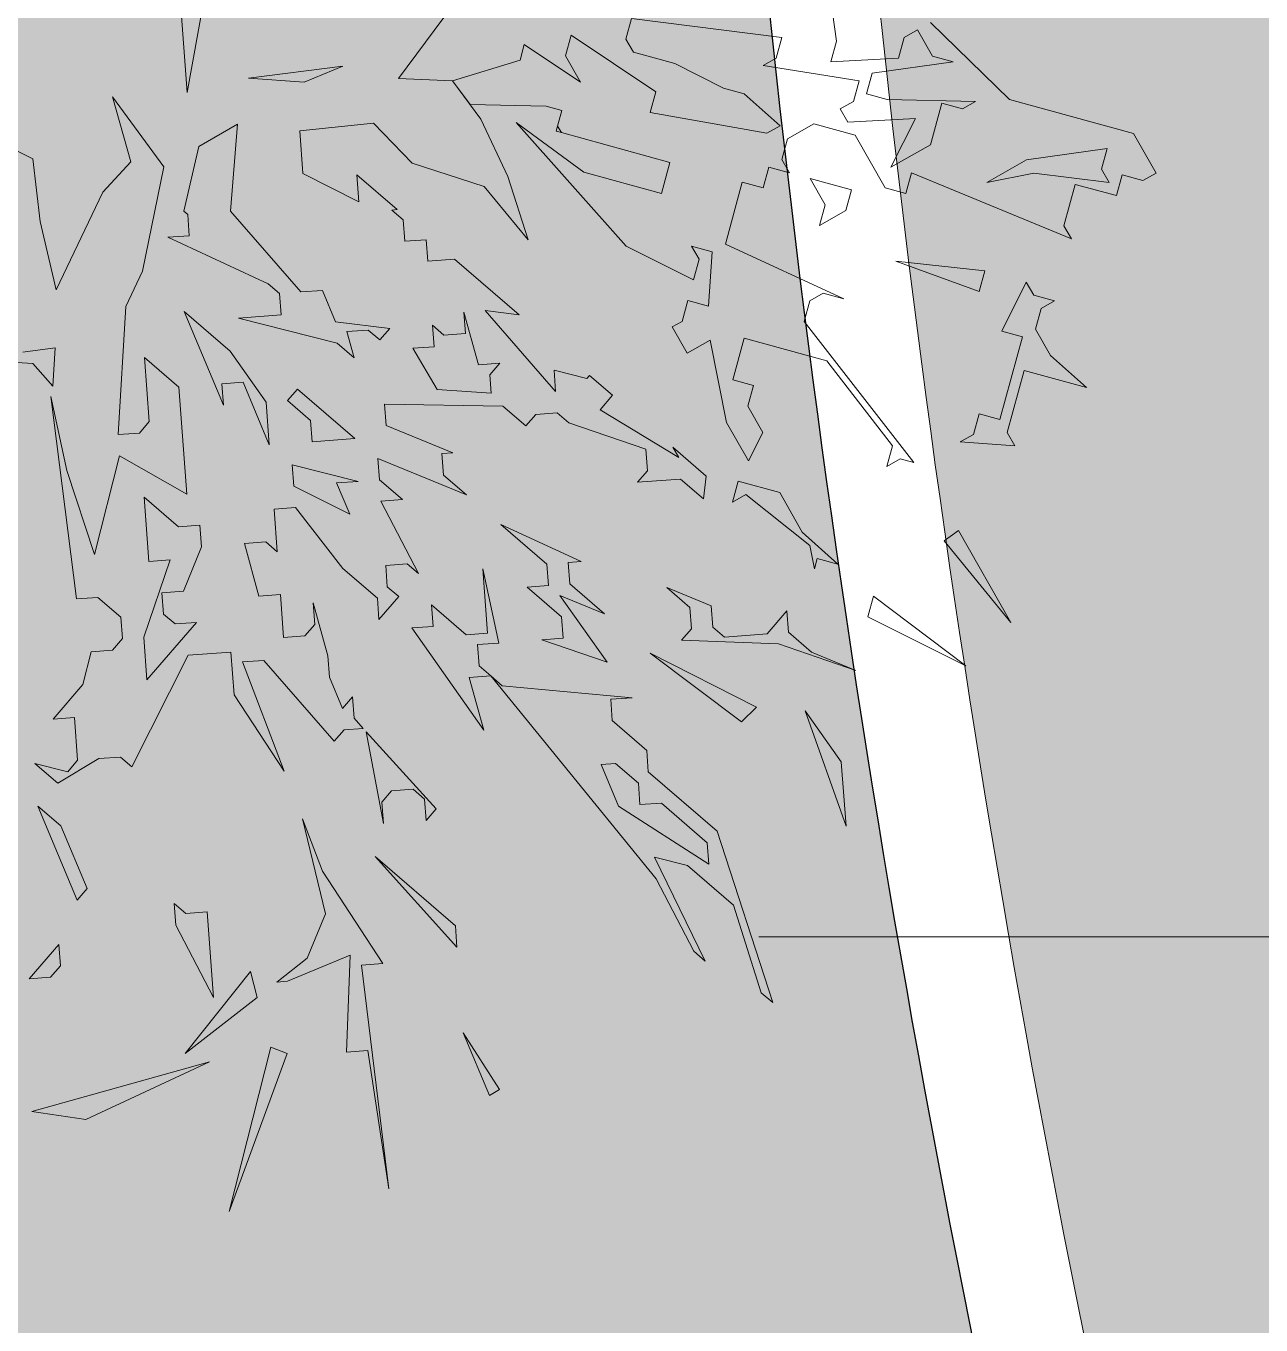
# Model space of a CAD drawing. Header units: millimetres. Extents: x -38151500 to -27467627, y -20617104 to -20349562.
# Drawn here: x -32392762 to -32391864, y -20500282 to -20499338 of the extents above; entities that cross this region are included whole.
import ezdxf
from ezdxf.xclip import XClip

# ---------------------------------------------------------------- set-up
doc = ezdxf.new("R2010")
doc.units = ezdxf.units.MM
doc.header["$MEASUREMENT"] = 0
doc.header["$XCLIPFRAME"] = 0
doc.layers.add('!!! ПОДОСНОВА', color=7, linetype='Continuous')
for name, color, linetype, lineweight in [('Новый_ГП_БК_08.20_Ном._пера__5', 5, 'Continuous', 30), ('Новый_ГП_Благоустройство штриховка_Ном._пера__246', 246, 'Continuous', 13), ('Новый_ГП_озеленение_газон_Ном._пера__74', 74, 'Continuous', 20), ('Чертеж_1_Новый_Новофедоровское_снт 28_07$0$SETKA_Ном._пера__253', 252, 'Continuous', 18)]:
    doc.layers.add(name, color=color, linetype=linetype, lineweight=lineweight)
doc.layers.add('Новый_ГП_озеленение_кустарники_Ном._пера__10', color=7, linetype='Continuous', lineweight=5, true_color=0x616d3a)
doc.layers.add('Новый_ГП_Тротуар_Дорожки_Ном._пера__24', color=7, linetype='Continuous', lineweight=20, true_color=0x4f1400)

# ---------------------------------------------------------------- blocks, each defined once
blk = doc.blocks.new('Чертеж_5_1', base_point=(5709271.23, 0))
at = {"layer": 'Чертеж_1_Новый_Новофедоровское_снт 28_07$0$SETKA_Ном._пера__253', "color": 252, "lineweight": 18, "flags": 128}
blk.add_lwpolyline([(-32392228.77, -20500000), (-32389228.77, -20500000)], dxfattribs=at)

msp = doc.modelspace()

# ---------------------------------------------------------------- hatches: boundary and pattern name
at = {"layer": 'Новый_ГП_Благоустройство штриховка_Ном._пера__246', "linetype": 'Continuous', "lineweight": 13}
h = msp.add_hatch(dxfattribs=at)
h.set_pattern_fill('Гравий_0005', color=246, style=0, pattern_type=2)
h.set_pattern_definition([(0, (5709271.23, 43.3), (173.2051, 300), [0, -25, 50, -271.4102]), (0, (5709271.23, -43.3), (173.2051, 300), [0, -25, 50, -271.4102]), (60, (5709271.23, 3e-09), (-173.2050711, 300.0000167), [50, -296.4102]), (60, (5709371.23, 3e-09), (-173.2050711, 300.0000167), [0, -296.4102, 50, 0, 0, 0]), (120, (5709271.23, 3e-09), (-346.4101711, 1.67e-05), [0, -296.4102, 50, 0, 0, 0]), (120, (5709371.23, 3e-09), (-346.4101711, 1.67e-05), [50, -296.4102])])
h.paths.add_polyline_path([(-32386045.03, -20491721.05), (-32386951.75, -20491154.4, 0.006807), (-32386854.78, -20491982.72, -0.306213), (-32387696.71, -20493067.27, 0.004114), (-32389797.65, -20493818.08, 0.266605), (-32392163.03, -20497442.37, 0.078014), (-32391928.89, -20500578.76, 0.172309), (-32386801.29, -20507904.97, 0.348905), (-32380840.64, -20507074.29, -0.258531), (-32376447.91, -20505095.61, 0.013654), (-32373936.39, -20505139.94, 0.314484), (-32369183.16, -20502258.84), (-32369950.33, -20501779.39), (-32369952.07, -20501920.58, -0.321801), (-32373908.31, -20504299.62, -0.013771), (-32376394.98, -20504257.14, 0.25527), (-32381480.77, -20506528.05, -0.343244), (-32386344.31, -20507199.11, -0.171203), (-32391114.77, -20500371.13, -0.077854), (-32391324.95, -20497500.11, -0.2637), (-32389458.61, -20494588.46, -0.004003), (-32387426.97, -20493862.81, 0.317528), (-32386012.55, -20491944, -0.006569)])
at = {"layer": 'Новый_ГП_озеленение_газон_Ном._пера__74', "linetype": 'Continuous', "lineweight": 20}
h = msp.add_hatch(dxfattribs=at)
h.set_pattern_fill('AR_SAND_0005', color=74, style=0, pattern_type=2)
h.set_pattern_definition([(37.5, (5709271.23, 0), (-24.0004694, 734.119856), [0, -579.12, 0, -647.7, 0, -619.125]), (7.5, (5709271.2, 0), (674.284925, 1075.23765), [0, -312.42, 0, -521.97, 0, -200.025]), (327.5, (5708802.6, 0), (1186.488555, 2.155777), [0, -190.5, 0, -685.8, 0, -895.35]), (317.5, (5708802.6, 0), (1145.334679, 334.393985), [0, -95.25, 0, -449.58, 0, -514.35])])
h.paths.add_polyline_path([(-32399843.27, -20499759.47), (-32400546.81, -20500886.58), (-32376306.25, -20516314.19), (-32376128.16, -20516022.78), (-32367023.74, -20503608.39), (-32369114.56, -20502301.71, -0.318245), (-32373938.91, -20505219.97, -0.013645), (-32376453.02, -20505175.46, 0.258872), (-32380779.38, -20507125.97, -0.349376), (-32386844.9, -20507972.13, -0.172405), (-32392006.42, -20500598.54, -0.078029), (-32392242.85, -20497436.84, -0.266839), (-32389829.69, -20493744.62, -0.004124), (-32387722.3, -20492991.46, 0.304529), (-32386935.14, -20491985.23, -0.008248), (-32387037.3, -20491100.93), (-32389717.06, -20489426.28), (-32395713.89, -20499021.83), (-32394834.76, -20499571.23), (-32396318.37, -20501945.51)])

# ---------------------------------------------------------------- linework, layer by layer
at = {"layer": 'Новый_ГП_БК_08.20_Ном._пера__5', "color": 5, "lineweight": 30}
msp.add_lwpolyline([(-32370031.46, -20501902.59, -0.321002), (-32373905.45, -20504219.58, -0.013783), (-32376390.01, -20504177.28, 0.254985), (-32381541.43, -20506475.67, -0.342622), (-32386300.89, -20507131.79, -0.171087), (-32391037.23, -20500351.37, -0.077838), (-32391245.13, -20497505.57, -0.26337), (-32389426.03, -20494661.72, -0.003992), (-32387401.2, -20493938.54, 0.318333), (-32385932.43, -20491938.77, -0.00907), (-32385953.71, -20491778.12), (-32387037.3, -20491100.93, 0.008248), (-32386935.14, -20491985.23, -0.304529), (-32387722.3, -20492991.46, 0.004124), (-32389829.69, -20493744.62, 0.266839), (-32392242.85, -20497436.84, 0.078029), (-32392006.42, -20500598.54, 0.172405), (-32386844.9, -20507972.13, 0.349376), (-32380779.39, -20507125.97, -0.258872), (-32376453.02, -20505175.46, 0.013645), (-32373938.91, -20505219.97, 0.318245), (-32369114.56, -20502301.71), (-32370025.16, -20501732.63)], format="xyb", close=True, dxfattribs=at)
at = {"layer": 'Новый_ГП_озеленение_газон_Ном._пера__74', "color": 74, "lineweight": 20}
msp.add_lwpolyline([(-32396318.37, -20501945.51), (-32399843.27, -20499759.47), (-32400546.81, -20500886.58), (-32376306.25, -20516314.19), (-32376128.16, -20516022.78), (-32367023.74, -20503608.39), (-32369114.56, -20502301.71, -0.318245), (-32373938.91, -20505219.97, -0.013645), (-32376453.02, -20505175.46, 0.258872), (-32380779.38, -20507125.97, -0.349376), (-32386844.9, -20507972.13, -0.172405), (-32392006.42, -20500598.54, -0.078029), (-32392242.85, -20497436.84, -0.266839), (-32389829.69, -20493744.62, -0.004124), (-32387722.3, -20492991.46, 0.304529), (-32386935.14, -20491985.23, -0.008248), (-32387037.3, -20491100.93), (-32389717.06, -20489426.28), (-32395713.89, -20499021.83), (-32394834.76, -20499571.23)], format="xyb", close=True, dxfattribs=at)
at = {"layer": 'Новый_ГП_озеленение_кустарники_Ном._пера__10', "color": 77, "lineweight": 5, "true_color": 0x616d3a}
for p, q in [((-32392172.3, -20499348.8), (-32392180.46, -20499289.97)), ((-32392644.64, -20499386.12), (-32392649.94, -20499313.3)), ((-32392632.69, -20499320.41), (-32392644.64, -20499386.12)), ((-32392451.5, -20499323.23), (-32392490.83, -20499375.91)), ((-32392325.52, -20499347.3), (-32392321.4, -20499332.26)), ((-32392321.4, -20499332.26), (-32392211.97, -20499346.03)), ((-32392103.89, -20499335.18), (-32392046.48, -20499391.31)), ((-32392369.31, -20499359.58), (-32392365.19, -20499344.53)), ((-32392365.19, -20499344.53), (-32392303.66, -20499385.62)), ((-32392320.06, -20499356.88), (-32392325.52, -20499347.3)), ((-32392211.97, -20499346.03), (-32392216.09, -20499361.07)), ((-32392176.42, -20499363.84), (-32392172.3, -20499348.8)), ((-32392123.05, -20499346.1), (-32392127.17, -20499361.15)), ((-32392113.47, -20499340.64), (-32392123.05, -20499346.1)), ((-32392102.54, -20499359.8), (-32392113.47, -20499340.64)), ((-32392402.49, -20499362.63), (-32392399.4, -20499351.34)), ((-32392399.4, -20499351.34), (-32392358.38, -20499378.74)), ((-32392289.97, -20499365.12), (-32392320.06, -20499356.88)), ((-32392599.92, -20499375.82), (-32392531.42, -20499366.99)), ((-32392531.42, -20499366.99), (-32392559.38, -20499378.64)), ((-32392451.52, -20499377.69), (-32392402.49, -20499362.63)), ((-32392358.38, -20499378.74), (-32392369.31, -20499359.58)), ((-32392254.41, -20499382.93), (-32392289.97, -20499365.12)), ((-32392216.09, -20499361.07), (-32392225.67, -20499366.54)), ((-32392225.67, -20499366.54), (-32392155.91, -20499377.54)), ((-32392127.17, -20499361.15), (-32392176.42, -20499363.84)), ((-32392146.33, -20499372.08), (-32392087.5, -20499363.92)), ((-32392087.5, -20499363.92), (-32392102.54, -20499359.8)), ((-32392559.38, -20499378.64), (-32392599.92, -20499375.82)), ((-32392490.83, -20499375.91), (-32392451.52, -20499377.69)), ((-32392438.74, -20499394.87), (-32392451.52, -20499377.69)), ((-32392451.52, -20499377.69), (-32392430.9, -20499405.41)), ((-32392155.91, -20499377.54), (-32392160.03, -20499392.59)), ((-32392150.45, -20499387.12), (-32392146.33, -20499372.08)), ((-32392303.66, -20499385.62), (-32392307.78, -20499400.67)), ((-32392239.37, -20499387.05), (-32392254.41, -20499382.93)), ((-32392213.39, -20499410.33), (-32392239.37, -20499387.05)), ((-32392135.4, -20499391.24), (-32392150.45, -20499387.12)), ((-32392661.45, -20499440.12), (-32392698.89, -20499389.17)), ((-32392698.89, -20499389.17), (-32392685.65, -20499436.58)), ((-32392383.36, -20499396.16), (-32392438.74, -20499394.87)), ((-32392372.08, -20499399.25), (-32392383.36, -20499396.16)), ((-32392160.03, -20499392.59), (-32392169.61, -20499398.05)), ((-32392071.1, -20499392.66), (-32392135.4, -20499391.24)), ((-32392103.96, -20499424.1), (-32392095.73, -20499394.01)), ((-32392095.73, -20499394.01), (-32392080.68, -20499398.13)), ((-32392080.68, -20499398.13), (-32392071.1, -20499392.66)), ((-32392046.48, -20499391.31), (-32391956.21, -20499416.02)), ((-32392430.9, -20499405.41), (-32392411.26, -20499447.15)), ((-32392375.17, -20499410.53), (-32392372.08, -20499399.25)), ((-32392307.78, -20499400.67), (-32392222.98, -20499415.79)), ((-32392169.61, -20499398.05), (-32392164.14, -20499407.63)), ((-32392164.14, -20499407.63), (-32392114.89, -20499404.94)), ((-32392114.89, -20499404.94), (-32392132.71, -20499440.49)), ((-32392756.86, -20499434.45), (-32392794.07, -20499415.91)), ((-32392607.93, -20499409.09), (-32392636.1, -20499425.42)), ((-32392613.06, -20499472.44), (-32392607.93, -20499409.09)), ((-32392509.05, -20499408.45), (-32392562.65, -20499413.96)), ((-32392562.65, -20499413.96), (-32392560.34, -20499445.07)), ((-32392481.02, -20499437.62), (-32392509.05, -20499408.45)), ((-32392325.31, -20499497.96), (-32392405.29, -20499408.07)), ((-32392405.29, -20499408.07), (-32392356.04, -20499444.06)), ((-32392376.2, -20499414.29), (-32392375.17, -20499410.53)), ((-32392372.43, -20499415.32), (-32392376.2, -20499414.29)), ((-32392372.43, -20499415.32), (-32392375.17, -20499410.53)), ((-32392375.17, -20499410.53), (-32392372.43, -20499415.32)), ((-32392293.45, -20499436.94), (-32392372.43, -20499415.32)), ((-32392222.98, -20499415.79), (-32392213.39, -20499410.33)), ((-32392188.77, -20499408.98), (-32392207.93, -20499419.91)), ((-32392158.68, -20499417.21), (-32392188.77, -20499408.98)), ((-32391956.21, -20499416.02), (-32391939.82, -20499444.76)), ((-32392636.1, -20499425.42), (-32392646.96, -20499472.34)), ((-32392207.93, -20499419.91), (-32392212.05, -20499434.95)), ((-32392136.82, -20499455.54), (-32392158.68, -20499417.21)), ((-32392132.71, -20499440.49), (-32392103.96, -20499424.1)), ((-32392751.56, -20499479.89), (-32392756.86, -20499434.45)), ((-32391975.37, -20499426.94), (-32392034.2, -20499435.1)), ((-32391979.49, -20499441.99), (-32391975.37, -20499426.94)), ((-32392685.65, -20499436.58), (-32392705.96, -20499458.64)), ((-32392676.99, -20499516.03), (-32392661.45, -20499440.12)), ((-32392428.67, -20499454.4), (-32392481.02, -20499437.62)), ((-32392356.04, -20499444.06), (-32392299.62, -20499459.5)), ((-32392299.62, -20499459.5), (-32392293.45, -20499436.94)), ((-32392221.63, -20499440.42), (-32392225.75, -20499455.46)), ((-32392206.58, -20499444.53), (-32392221.63, -20499440.42)), ((-32392212.05, -20499434.95), (-32392206.58, -20499444.53)), ((-32392034.2, -20499435.1), (-32392062.94, -20499451.49)), ((-32391974.02, -20499451.57), (-32391979.49, -20499441.99)), ((-32392560.34, -20499445.07), (-32392519.73, -20499465.53)), ((-32392519.73, -20499465.53), (-32392521.17, -20499446.08)), ((-32392521.17, -20499446.08), (-32392491.93, -20499471.29)), ((-32392411.26, -20499447.15), (-32392396.62, -20499493.24)), ((-32392240.79, -20499451.34), (-32392253.14, -20499496.48)), ((-32392225.75, -20499455.46), (-32392240.79, -20499451.34)), ((-32392180.61, -20499467.81), (-32392191.54, -20499448.65)), ((-32392191.54, -20499448.65), (-32392161.45, -20499456.88)), ((-32392117.66, -20499444.61), (-32392121.78, -20499459.65)), ((-32392001.42, -20499492.59), (-32392117.66, -20499444.61)), ((-32392062.94, -20499451.49), (-32392028.74, -20499444.68)), ((-32392028.74, -20499444.68), (-32391974.02, -20499451.57)), ((-32391998.65, -20499452.92), (-32392006.88, -20499483.01)), ((-32391968.56, -20499461.15), (-32391998.65, -20499452.92)), ((-32391964.44, -20499446.11), (-32391968.56, -20499461.15)), ((-32391949.4, -20499450.22), (-32391964.44, -20499446.11)), ((-32391939.82, -20499444.76), (-32391949.4, -20499450.22)), ((-32392705.96, -20499458.64), (-32392739.98, -20499529.52)), ((-32392396.62, -20499493.24), (-32392428.67, -20499454.4)), ((-32392161.45, -20499456.88), (-32392165.57, -20499471.93)), ((-32392121.78, -20499459.65), (-32392136.82, -20499455.54)), ((-32392646.96, -20499472.34), (-32392644.17, -20499474.74)), ((-32392561.79, -20499531.2), (-32392613.06, -20499472.44)), ((-32392491.93, -20499471.29), (-32392495.82, -20499471.58)), ((-32392495.82, -20499471.58), (-32392487.47, -20499478.78)), ((-32392184.73, -20499482.86), (-32392180.61, -20499467.81)), ((-32392165.57, -20499471.93), (-32392184.73, -20499482.86)), ((-32392739.98, -20499529.52), (-32392751.56, -20499479.89)), ((-32392644.17, -20499474.74), (-32392643.02, -20499490.29)), ((-32392487.47, -20499478.78), (-32392486.32, -20499494.34)), ((-32392643.02, -20499490.29), (-32392658.58, -20499491.45)), ((-32392658.58, -20499491.45), (-32392585.7, -20499525.15)), ((-32392006.88, -20499483.01), (-32392001.42, -20499492.59)), ((-32392486.32, -20499494.34), (-32392470.76, -20499493.19)), ((-32392470.76, -20499493.19), (-32392469.61, -20499508.74)), ((-32392276.42, -20499522.45), (-32392325.31, -20499497.96)), ((-32392262.72, -20499501.94), (-32392277.77, -20499497.83)), ((-32392277.77, -20499497.83), (-32392272.3, -20499507.41)), ((-32392253.14, -20499496.48), (-32392166.99, -20499536.23)), ((-32392469.61, -20499508.74), (-32392450.16, -20499507.3)), ((-32392450.16, -20499507.3), (-32392403.18, -20499547.82)), ((-32392272.3, -20499507.41), (-32392276.42, -20499522.45)), ((-32392265.49, -20499541.61), (-32392262.72, -20499501.94)), ((-32392068.48, -20499530.84), (-32392129.19, -20499508.83)), ((-32392129.19, -20499508.83), (-32392064.37, -20499515.79)), ((-32392689.08, -20499541.67), (-32392676.99, -20499516.03)), ((-32392064.37, -20499515.79), (-32392068.48, -20499530.84)), ((-32392585.7, -20499525.15), (-32392577.35, -20499532.36)), ((-32392052.09, -20499559.58), (-32392034.28, -20499524.03)), ((-32392034.28, -20499524.03), (-32392028.81, -20499533.61)), ((-32392577.35, -20499532.36), (-32392576.2, -20499547.91)), ((-32392546.24, -20499530.05), (-32392561.79, -20499531.2)), ((-32392536.73, -20499552.81), (-32392546.24, -20499530.05)), ((-32392284.65, -20499552.54), (-32392280.54, -20499537.5)), ((-32392280.54, -20499537.5), (-32392265.49, -20499541.61)), ((-32392191.61, -20499537.57), (-32392195.73, -20499552.62)), ((-32392182.03, -20499532.11), (-32392191.61, -20499537.57)), ((-32392166.99, -20499536.23), (-32392182.03, -20499532.11)), ((-32392028.81, -20499533.61), (-32392013.77, -20499537.72)), ((-32392013.77, -20499537.72), (-32392023.35, -20499543.19)), ((-32392694.88, -20499634.9), (-32392689.08, -20499541.67)), ((-32392613.36, -20499574.12), (-32392646.77, -20499545.31)), ((-32392646.77, -20499545.31), (-32392618.26, -20499613.59)), ((-32392576.2, -20499547.91), (-32392607.31, -20499550.21)), ((-32392432.74, -20499584.22), (-32392443.4, -20499545.9)), ((-32392443.4, -20499545.9), (-32392442.25, -20499561.46)), ((-32392403.18, -20499547.82), (-32392427.84, -20499544.75)), ((-32392427.84, -20499544.75), (-32392376.57, -20499603.52)), ((-32392023.35, -20499543.19), (-32392027.47, -20499558.23)), ((-32392607.31, -20499550.21), (-32392535.58, -20499568.37)), ((-32392497.27, -20499557.71), (-32392536.73, -20499552.81)), ((-32392504.47, -20499566.06), (-32392497.27, -20499557.71)), ((-32392457.8, -20499562.61), (-32392466.16, -20499555.41)), ((-32392466.16, -20499555.41), (-32392465, -20499570.96)), ((-32392291.84, -20499556.64), (-32392284.65, -20499552.54)), ((-32392280.91, -20499575.8), (-32392291.84, -20499556.64)), ((-32392195.73, -20499552.62), (-32392116.01, -20499655.29)), ((-32392528.38, -20499560.01), (-32392512.82, -20499558.86)), ((-32392523.05, -20499579.17), (-32392528.38, -20499560.01)), ((-32392512.82, -20499558.86), (-32392504.47, -20499566.06)), ((-32392442.25, -20499561.46), (-32392457.8, -20499562.61)), ((-32392264.14, -20499566.24), (-32392280.91, -20499575.8)), ((-32392252.22, -20499626.1), (-32392264.14, -20499566.24)), ((-32392239.52, -20499564.89), (-32392247.75, -20499594.98)), ((-32392179.34, -20499581.36), (-32392239.52, -20499564.89)), ((-32392053.51, -20499623.88), (-32392037.05, -20499563.7)), ((-32392037.05, -20499563.7), (-32392052.09, -20499559.58)), ((-32392027.47, -20499558.23), (-32392016.54, -20499577.39)), ((-32392764.2, -20499575.03), (-32392740.57, -20499571.73)), ((-32392740.57, -20499571.73), (-32392742.22, -20499599.76)), ((-32392587.15, -20499611.28), (-32392613.36, -20499574.12)), ((-32392535.58, -20499568.37), (-32392523.05, -20499579.17)), ((-32392465, -20499570.96), (-32392480.56, -20499572.12)), ((-32392480.56, -20499572.12), (-32392462.7, -20499602.08)), ((-32392756.88, -20499583.27), (-32392772.45, -20499582.35)), ((-32392742.22, -20499599.76), (-32392756.88, -20499583.27)), ((-32392650.52, -20499600.33), (-32392675.58, -20499578.73)), ((-32392675.58, -20499578.73), (-32392672.13, -20499625.39)), ((-32392417.19, -20499583.07), (-32392432.74, -20499584.22)), ((-32392424.39, -20499591.42), (-32392417.19, -20499583.07)), ((-32392131.51, -20499642.96), (-32392179.34, -20499581.36)), ((-32392016.54, -20499577.39), (-32391990.56, -20499600.67)), ((-32392423.4, -20499604.75), (-32392424.39, -20499591.42)), ((-32392376.57, -20499603.52), (-32392377.72, -20499587.97)), ((-32392377.72, -20499587.97), (-32392353.81, -20499594.02)), ((-32392353.81, -20499594.02), (-32392352.01, -20499591.93)), ((-32392352.01, -20499591.93), (-32392335.31, -20499606.33)), ((-32392247.75, -20499594.98), (-32392232.71, -20499599.1)), ((-32392035.7, -20499588.32), (-32392048.05, -20499633.46)), ((-32391990.56, -20499600.67), (-32392035.7, -20499588.32)), ((-32392644.76, -20499678.11), (-32392650.52, -20499600.33)), ((-32392619.41, -20499598.03), (-32392603.85, -20499596.88)), ((-32392618.26, -20499613.59), (-32392619.41, -20499598.03)), ((-32392603.85, -20499596.88), (-32392584.84, -20499642.4)), ((-32392564.39, -20499601.78), (-32392571.59, -20499610.13)), ((-32392522.62, -20499637.79), (-32392564.39, -20499601.78)), ((-32392462.7, -20499602.08), (-32392423.4, -20499604.75)), ((-32392232.71, -20499599.1), (-32392236.82, -20499614.14)), ((-32392725.14, -20499754.44), (-32392743.85, -20499607.24)), ((-32392743.85, -20499607.24), (-32392732.05, -20499661.11)), ((-32392584.84, -20499642.4), (-32392587.15, -20499611.28)), ((-32392571.59, -20499610.13), (-32392554.88, -20499624.54)), ((-32392414.88, -20499614.18), (-32392501.01, -20499612.73)), ((-32392501.01, -20499612.73), (-32392499.86, -20499628.29)), ((-32392398.18, -20499628.58), (-32392414.88, -20499614.18)), ((-32392335.31, -20499606.33), (-32392344.31, -20499616.77)), ((-32392236.82, -20499614.14), (-32392225.9, -20499633.31)), ((-32392390.97, -20499620.23), (-32392398.18, -20499628.58)), ((-32392375.42, -20499619.08), (-32392390.97, -20499620.23)), ((-32392367.07, -20499626.28), (-32392375.42, -20499619.08)), ((-32392344.31, -20499616.77), (-32392286.99, -20499651.63)), ((-32392072.68, -20499634.8), (-32392068.56, -20499619.76)), ((-32392068.56, -20499619.76), (-32392053.51, -20499623.88)), ((-32392672.13, -20499625.39), (-32392679.33, -20499633.75)), ((-32392554.88, -20499624.54), (-32392553.73, -20499640.09)), ((-32392499.86, -20499628.29), (-32392451.47, -20499648.17)), ((-32392310.89, -20499645.58), (-32392367.07, -20499626.28)), ((-32392236.29, -20499654.05), (-32392252.22, -20499626.1)), ((-32392225.9, -20499633.31), (-32392236.29, -20499654.05)), ((-32392679.33, -20499633.75), (-32392694.88, -20499634.9)), ((-32392553.73, -20499640.09), (-32392522.62, -20499637.79)), ((-32392082.26, -20499640.27), (-32392072.68, -20499634.8)), ((-32392042.59, -20499643.04), (-32392082.26, -20499640.27)), ((-32392048.05, -20499633.46), (-32392042.59, -20499643.04)), ((-32392711.89, -20499722.18), (-32392693.73, -20499650.45)), ((-32392693.73, -20499650.45), (-32392644.76, -20499678.11)), ((-32392441.39, -20499678.7), (-32392505.91, -20499652.2)), ((-32392505.91, -20499652.2), (-32392504.76, -20499667.75)), ((-32392451.47, -20499648.17), (-32392459.25, -20499648.74)), ((-32392459.25, -20499648.74), (-32392458.1, -20499664.3)), ((-32392309.74, -20499661.14), (-32392310.89, -20499645.58)), ((-32392286.99, -20499651.63), (-32392291.45, -20499644.14)), ((-32392291.45, -20499644.14), (-32392267.09, -20499665.15)), ((-32392135.63, -20499658.01), (-32392131.51, -20499642.96)), ((-32392732.05, -20499661.11), (-32392711.89, -20499722.18)), ((-32392520.32, -20499668.9), (-32392568.14, -20499656.8)), ((-32392568.14, -20499656.8), (-32392566.99, -20499672.36)), ((-32392316.95, -20499669.49), (-32392309.74, -20499661.14)), ((-32392126.04, -20499652.54), (-32392135.63, -20499658.01)), ((-32392116.01, -20499655.29), (-32392126.04, -20499652.54)), ((-32392535.87, -20499670.05), (-32392520.32, -20499668.9)), ((-32392526.37, -20499692.81), (-32392535.87, -20499670.05)), ((-32392504.76, -20499667.75), (-32392488.06, -20499682.16)), ((-32392458.1, -20499664.3), (-32392441.39, -20499678.7)), ((-32392285.83, -20499667.19), (-32392316.95, -20499669.49)), ((-32392269.13, -20499681.59), (-32392285.83, -20499667.19)), ((-32392267.09, -20499665.15), (-32392269.13, -20499681.59)), ((-32392247.83, -20499683.91), (-32392243.71, -20499668.86)), ((-32392243.71, -20499668.86), (-32392213.62, -20499677.09)), ((-32392675.87, -20499680.41), (-32392672.42, -20499727.08)), ((-32392650.81, -20499702.02), (-32392675.87, -20499680.41)), ((-32392566.99, -20499672.36), (-32392526.37, -20499692.81)), ((-32392238.25, -20499678.44), (-32392247.83, -20499683.91)), ((-32392191.76, -20499715.42), (-32392238.25, -20499678.44)), ((-32392213.62, -20499677.09), (-32392197.23, -20499705.84)), ((-32392565.83, -20499687.91), (-32392581.39, -20499689.06)), ((-32392581.39, -20499689.06), (-32392579.09, -20499720.17)), ((-32392531.27, -20499732.28), (-32392565.83, -20499687.91)), ((-32392488.06, -20499682.16), (-32392503.61, -20499683.31)), ((-32392503.61, -20499683.31), (-32392476.25, -20499736.02)), ((-32392635.26, -20499700.87), (-32392650.81, -20499702.02)), ((-32392634.11, -20499716.43), (-32392635.26, -20499700.87)), ((-32392382.92, -20499729.12), (-32392416.33, -20499700.31)), ((-32392416.33, -20499700.31), (-32392358.03, -20499727.28)), ((-32392197.23, -20499705.84), (-32392171.26, -20499729.12)), ((-32392094.07, -20499712.1), (-32392083.68, -20499704.57)), ((-32392083.68, -20499704.57), (-32392045.43, -20499771.63)), ((-32392647.36, -20499748.69), (-32392634.11, -20499716.43)), ((-32392587.44, -20499712.97), (-32392603, -20499714.12)), ((-32392603, -20499714.12), (-32392592.34, -20499752.44)), ((-32392579.09, -20499720.17), (-32392587.44, -20499712.97)), ((-32392188.36, -20499732.52), (-32392191.76, -20499715.42)), ((-32392045.43, -20499771.63), (-32392094.07, -20499712.1)), ((-32392656.87, -20499725.93), (-32392676.17, -20499782.1)), ((-32392672.42, -20499727.08), (-32392656.87, -20499725.93)), ((-32392358.03, -20499727.28), (-32392367.36, -20499727.97)), ((-32392186.3, -20499725), (-32392188.36, -20499732.52)), ((-32392171.26, -20499729.12), (-32392186.3, -20499725)), ((-32392506.21, -20499753.88), (-32392531.27, -20499732.28)), ((-32392484.6, -20499728.82), (-32392500.16, -20499729.97)), ((-32392500.16, -20499729.97), (-32392499.01, -20499745.53)), ((-32392476.25, -20499736.02), (-32392484.6, -20499728.82)), ((-32392426.13, -20499779.24), (-32392429.58, -20499732.57)), ((-32392429.58, -20499732.57), (-32392417.78, -20499786.44)), ((-32392381.77, -20499744.67), (-32392382.92, -20499729.12)), ((-32392367.36, -20499727.97), (-32392366.21, -20499743.52)), ((-32392499.01, -20499745.53), (-32392490.65, -20499752.73)), ((-32392397.32, -20499745.82), (-32392381.77, -20499744.67)), ((-32392372.26, -20499767.43), (-32392397.32, -20499745.82)), ((-32392366.21, -20499743.52), (-32392341.15, -20499765.13)), ((-32392278.93, -20499760.52), (-32392295.63, -20499746.12)), ((-32392295.63, -20499746.12), (-32392263.37, -20499759.37)), ((-32392709.58, -20499753.29), (-32392725.14, -20499754.44)), ((-32392692.88, -20499767.7), (-32392709.58, -20499753.29)), ((-32392662.92, -20499749.84), (-32392647.36, -20499748.69)), ((-32392661.77, -20499765.39), (-32392662.92, -20499749.84)), ((-32392592.34, -20499752.44), (-32392576.79, -20499751.28)), ((-32392576.79, -20499751.28), (-32392574.48, -20499782.4)), ((-32392505.06, -20499769.44), (-32392506.21, -20499753.88)), ((-32392490.65, -20499752.73), (-32392505.06, -20499769.44)), ((-32392341.15, -20499765.13), (-32392373.41, -20499751.87)), ((-32392373.41, -20499751.87), (-32392339.14, -20499800.47)), ((-32392149.4, -20499767.44), (-32392145.28, -20499752.39)), ((-32392145.28, -20499752.39), (-32392078.29, -20499803.07)), ((-32392653.41, -20499772.6), (-32392661.77, -20499765.39)), ((-32392551.73, -20499772.89), (-32392552.88, -20499757.34)), ((-32392552.88, -20499757.34), (-32392542.22, -20499795.65)), ((-32392465.59, -20499774.34), (-32392466.75, -20499758.78)), ((-32392466.75, -20499758.78), (-32392441.69, -20499780.39)), ((-32392277.78, -20499776.08), (-32392278.93, -20499760.52)), ((-32392263.37, -20499759.37), (-32392262.22, -20499774.93)), ((-32392222.76, -20499779.83), (-32392208.35, -20499763.12)), ((-32392208.35, -20499763.12), (-32392207.2, -20499778.68)), ((-32392691.73, -20499783.25), (-32392692.88, -20499767.7)), ((-32392673.87, -20499813.21), (-32392637.86, -20499771.45)), ((-32392637.86, -20499771.45), (-32392653.41, -20499772.6)), ((-32392558.93, -20499781.24), (-32392551.73, -20499772.89)), ((-32392481.15, -20499775.49), (-32392465.59, -20499774.34)), ((-32392371.11, -20499782.99), (-32392372.26, -20499767.43)), ((-32392262.22, -20499774.93), (-32392253.87, -20499782.13)), ((-32392078.29, -20499803.07), (-32392149.4, -20499767.44)), ((-32392698.93, -20499791.61), (-32392691.73, -20499783.25)), ((-32392676.17, -20499782.1), (-32392673.87, -20499813.21)), ((-32392574.48, -20499782.4), (-32392558.93, -20499781.24)), ((-32392428.73, -20499849.81), (-32392481.15, -20499775.49)), ((-32392441.69, -20499780.39), (-32392426.13, -20499779.24)), ((-32392386.67, -20499784.14), (-32392371.11, -20499782.99)), ((-32392339.14, -20499800.47), (-32392386.67, -20499784.14)), ((-32392284.98, -20499784.43), (-32392277.78, -20499776.08)), ((-32392214.4, -20499787.03), (-32392284.98, -20499784.43)), ((-32392253.87, -20499782.13), (-32392222.76, -20499779.83)), ((-32392207.2, -20499778.68), (-32392190.49, -20499793.08)), ((-32392720.53, -20499816.67), (-32392714.48, -20499792.76)), ((-32392714.48, -20499792.76), (-32392698.93, -20499791.61)), ((-32392612.8, -20499793.05), (-32392643.91, -20499795.35)), ((-32392610.49, -20499824.16), (-32392612.8, -20499793.05)), ((-32392417.78, -20499786.44), (-32392433.33, -20499787.59)), ((-32392433.33, -20499787.59), (-32392432.18, -20499803.15)), ((-32392158.23, -20499806.33), (-32392214.4, -20499787.03)), ((-32392190.49, -20499793.08), (-32392158.23, -20499806.33)), ((-32392643.91, -20499795.35), (-32392684.82, -20499876.59)), ((-32392588.89, -20499799.1), (-32392604.44, -20499800.25)), ((-32392604.44, -20499800.25), (-32392574.09, -20499879.61)), ((-32392537.62, -20499857.87), (-32392588.89, -20499799.1)), ((-32392542.22, -20499795.65), (-32392541.07, -20499811.2)), ((-32392432.18, -20499803.15), (-32392423.83, -20499810.35)), ((-32392241.48, -20499843.78), (-32392307.74, -20499793.94)), ((-32392307.74, -20499793.94), (-32392230.37, -20499833.14)), ((-32392541.07, -20499811.2), (-32392531.56, -20499833.96)), ((-32392423.83, -20499810.35), (-32392439.38, -20499811.5)), ((-32392439.38, -20499811.5), (-32392428.73, -20499849.81)), ((-32392423.83, -20499810.35), (-32392415.47, -20499817.55)), ((-32392303.43, -20499957.85), (-32392423.83, -20499810.35)), ((-32392742.14, -20499841.73), (-32392720.53, -20499816.67)), ((-32392415.47, -20499817.55), (-32392320.99, -20499826.2)), ((-32392574.09, -20499879.61), (-32392610.49, -20499824.16)), ((-32392531.56, -20499833.96), (-32392524.36, -20499825.61)), ((-32392524.36, -20499825.61), (-32392523.21, -20499841.16)), ((-32392320.99, -20499826.2), (-32392336.54, -20499827.35)), ((-32392336.54, -20499827.35), (-32392335.39, -20499842.91)), ((-32392726.58, -20499840.57), (-32392742.14, -20499841.73)), ((-32392724.28, -20499871.69), (-32392726.58, -20499840.57)), ((-32392230.37, -20499833.14), (-32392241.48, -20499843.78)), ((-32392165.37, -20499919.62), (-32392195.04, -20499835.79)), ((-32392195.04, -20499835.79), (-32392168.83, -20499872.95)), ((-32392530.41, -20499849.52), (-32392537.62, -20499857.87)), ((-32392516.59, -20499848.49), (-32392530.41, -20499849.52)), ((-32392523.21, -20499841.16), (-32392516.59, -20499848.49)), ((-32392335.39, -20499842.91), (-32392310.33, -20499864.51)), ((-32392501.9, -20499917.79), (-32392514.38, -20499850.94)), ((-32392514.38, -20499850.94), (-32392463.59, -20499907.14)), ((-32392693.17, -20499869.38), (-32392708.73, -20499870.53)), ((-32392684.82, -20499876.59), (-32392693.17, -20499869.38)), ((-32392310.33, -20499864.51), (-32392309.18, -20499880.07)), ((-32392738.69, -20499888.39), (-32392755.39, -20499873.99)), ((-32392755.39, -20499873.99), (-32392731.48, -20499880.04)), ((-32392708.73, -20499870.53), (-32392738.69, -20499888.39)), ((-32392731.48, -20499880.04), (-32392724.28, -20499871.69)), ((-32392333.09, -20499874.02), (-32392343.46, -20499874.78)), ((-32392343.46, -20499874.78), (-32392330.79, -20499905.13)), ((-32392316.38, -20499888.42), (-32392333.09, -20499874.02)), ((-32392168.83, -20499872.95), (-32392165.37, -20499919.62)), ((-32392309.18, -20499880.07), (-32392259.06, -20499923.28)), ((-32392495.85, -20499893.88), (-32392503.05, -20499902.24)), ((-32392480.29, -20499892.73), (-32392495.85, -20499893.88)), ((-32392471.94, -20499899.93), (-32392480.29, -20499892.73)), ((-32392315.23, -20499903.98), (-32392316.38, -20499888.42)), ((-32392724.58, -20499973.37), (-32392753.09, -20499905.1)), ((-32392753.09, -20499905.1), (-32392736.38, -20499919.5)), ((-32392503.05, -20499902.24), (-32392501.9, -20499917.79)), ((-32392470.79, -20499915.49), (-32392471.94, -20499899.93)), ((-32392463.59, -20499907.14), (-32392470.79, -20499915.49)), ((-32392330.79, -20499905.13), (-32392265.11, -20499947.19)), ((-32392299.68, -20499902.83), (-32392315.23, -20499903.98)), ((-32392266.26, -20499931.63), (-32392299.68, -20499902.83)), ((-32392543.96, -20499983.47), (-32392560.81, -20499914.33)), ((-32392560.81, -20499914.33), (-32392546.26, -20499952.36)), ((-32392736.38, -20499919.5), (-32392717.38, -20499965.02)), ((-32392259.06, -20499923.28), (-32392218.68, -20500047.95)), ((-32392265.11, -20499947.19), (-32392266.26, -20499931.63)), ((-32392448.33, -20500007.67), (-32392507.95, -20499941.7)), ((-32392507.95, -20499941.7), (-32392449.48, -20499992.12)), ((-32392280.67, -20499948.34), (-32392304.58, -20499942.29)), ((-32392304.58, -20499942.29), (-32392267.71, -20500017.77)), ((-32392546.26, -20499952.36), (-32392502.2, -20500019.48)), ((-32392247.26, -20499977.15), (-32392280.67, -20499948.34)), ((-32392276.06, -20500010.56), (-32392303.43, -20499957.85)), ((-32392717.38, -20499965.02), (-32392724.58, -20499973.37)), ((-32392652.85, -20499991.53), (-32392654, -20499975.97)), ((-32392654, -20499975.97), (-32392645.65, -20499983.17)), ((-32392645.65, -20499983.17), (-32392630.09, -20499982.02)), ((-32392630.09, -20499982.02), (-32392625.49, -20500044.24)), ((-32392227.03, -20500040.75), (-32392247.26, -20499977.15)), ((-32392625.49, -20500044.24), (-32392652.85, -20499991.53)), ((-32392557.22, -20500015.73), (-32392543.96, -20499983.47)), ((-32392449.48, -20499992.12), (-32392448.33, -20500007.67)), ((-32392759.44, -20500030.69), (-32392737.83, -20500005.63)), ((-32392737.83, -20500005.63), (-32392736.68, -20500021.19)), ((-32392267.71, -20500017.77), (-32392276.06, -20500010.56)), ((-32392579.4, -20500033.01), (-32392557.22, -20500015.73)), ((-32392526.1, -20500013.43), (-32392571.62, -20500032.44)), ((-32392528.7, -20500084), (-32392526.1, -20500013.43)), ((-32392502.2, -20500019.48), (-32392517.75, -20500020.63)), ((-32392743.88, -20500029.54), (-32392759.44, -20500030.69)), ((-32392736.68, -20500021.19), (-32392743.88, -20500029.54)), ((-32392645.94, -20500084.86), (-32392598.61, -20500025.43)), ((-32392598.61, -20500025.43), (-32392593.68, -20500044.14)), ((-32392517.75, -20500020.63), (-32392497.89, -20500183.39)), ((-32392571.62, -20500032.44), (-32392579.4, -20500033.01)), ((-32392593.68, -20500044.14), (-32392645.94, -20500084.86)), ((-32392218.68, -20500047.95), (-32392227.03, -20500040.75)), ((-32392424.71, -20500115.41), (-32392443.72, -20500069.89)), ((-32392443.72, -20500069.89), (-32392417.45, -20500111.21)), ((-32392613.98, -20500199.8), (-32392583.72, -20500080.25)), ((-32392571.93, -20500085.02), (-32392613.98, -20500199.8)), ((-32392583.72, -20500080.25), (-32392571.93, -20500085.02)), ((-32392513.15, -20500082.85), (-32392528.7, -20500084)), ((-32392497.89, -20500183.39), (-32392513.15, -20500082.85)), ((-32392757.5, -20500127.08), (-32392628.28, -20500090.93)), ((-32392628.28, -20500090.93), (-32392718.18, -20500133.02)), ((-32392417.45, -20500111.21), (-32392424.71, -20500115.41)), ((-32392718.18, -20500133.02), (-32392757.5, -20500127.08))]:
    msp.add_line(p, q, dxfattribs=at)
at = {"layer": 'Новый_ГП_Тротуар_Дорожки_Ном._пера__24', "color": 28, "lineweight": 20, "true_color": 0x4f1400}
msp.add_lwpolyline([(-32369952.07, -20501920.58, -0.321801), (-32373908.31, -20504299.62, -0.013771), (-32376394.98, -20504257.14, 0.25527), (-32381480.77, -20506528.05, -0.343244), (-32386344.31, -20507199.11, -0.171203), (-32391114.77, -20500371.13, -0.077854), (-32391324.95, -20497500.11, -0.2637), (-32389458.61, -20494588.46, -0.004003), (-32387426.97, -20493862.81, 0.317528), (-32386012.55, -20491944, -0.010113), (-32386060.13, -20491600.41), (-32386963.78, -20491035.68, 0.007781), (-32386854.78, -20491982.72, -0.306213), (-32387696.71, -20493067.27, 0.004114), (-32389797.65, -20493818.08, 0.266605), (-32392163.03, -20497442.37, 0.078014), (-32391928.89, -20500578.76, 0.172309), (-32386801.29, -20507904.97, 0.348905), (-32380840.64, -20507074.29, -0.258531), (-32376447.91, -20505095.61, 0.013654), (-32373936.39, -20505139.94, 0.319861), (-32369145.63, -20502171.68), (-32369948.99, -20501669.63)], format="xyb", close=True, dxfattribs=at)

# ---------------------------------------------------------------- block references
at = {"layer": '!!! ПОДОСНОВА', "color": 252, "lineweight": 40}
ref = msp.add_blockref('Чертеж_5_1', (5709271.23, 0), dxfattribs=at)
XClip(ref).set_block_clipping_path([(-32447502.6966846101, -20418838.4532491304), (-32447502.6966846101, -20510095.8116091713), (-32424922.1270352304, -20510095.8116091713), (-32419528.9893509001, -20521215.6831232607), (-32334163.1257211715, -20521215.6831232607), (-32334163.1257211715, -20418721.7424019799)])

doc.saveas('drawing.dxf')
